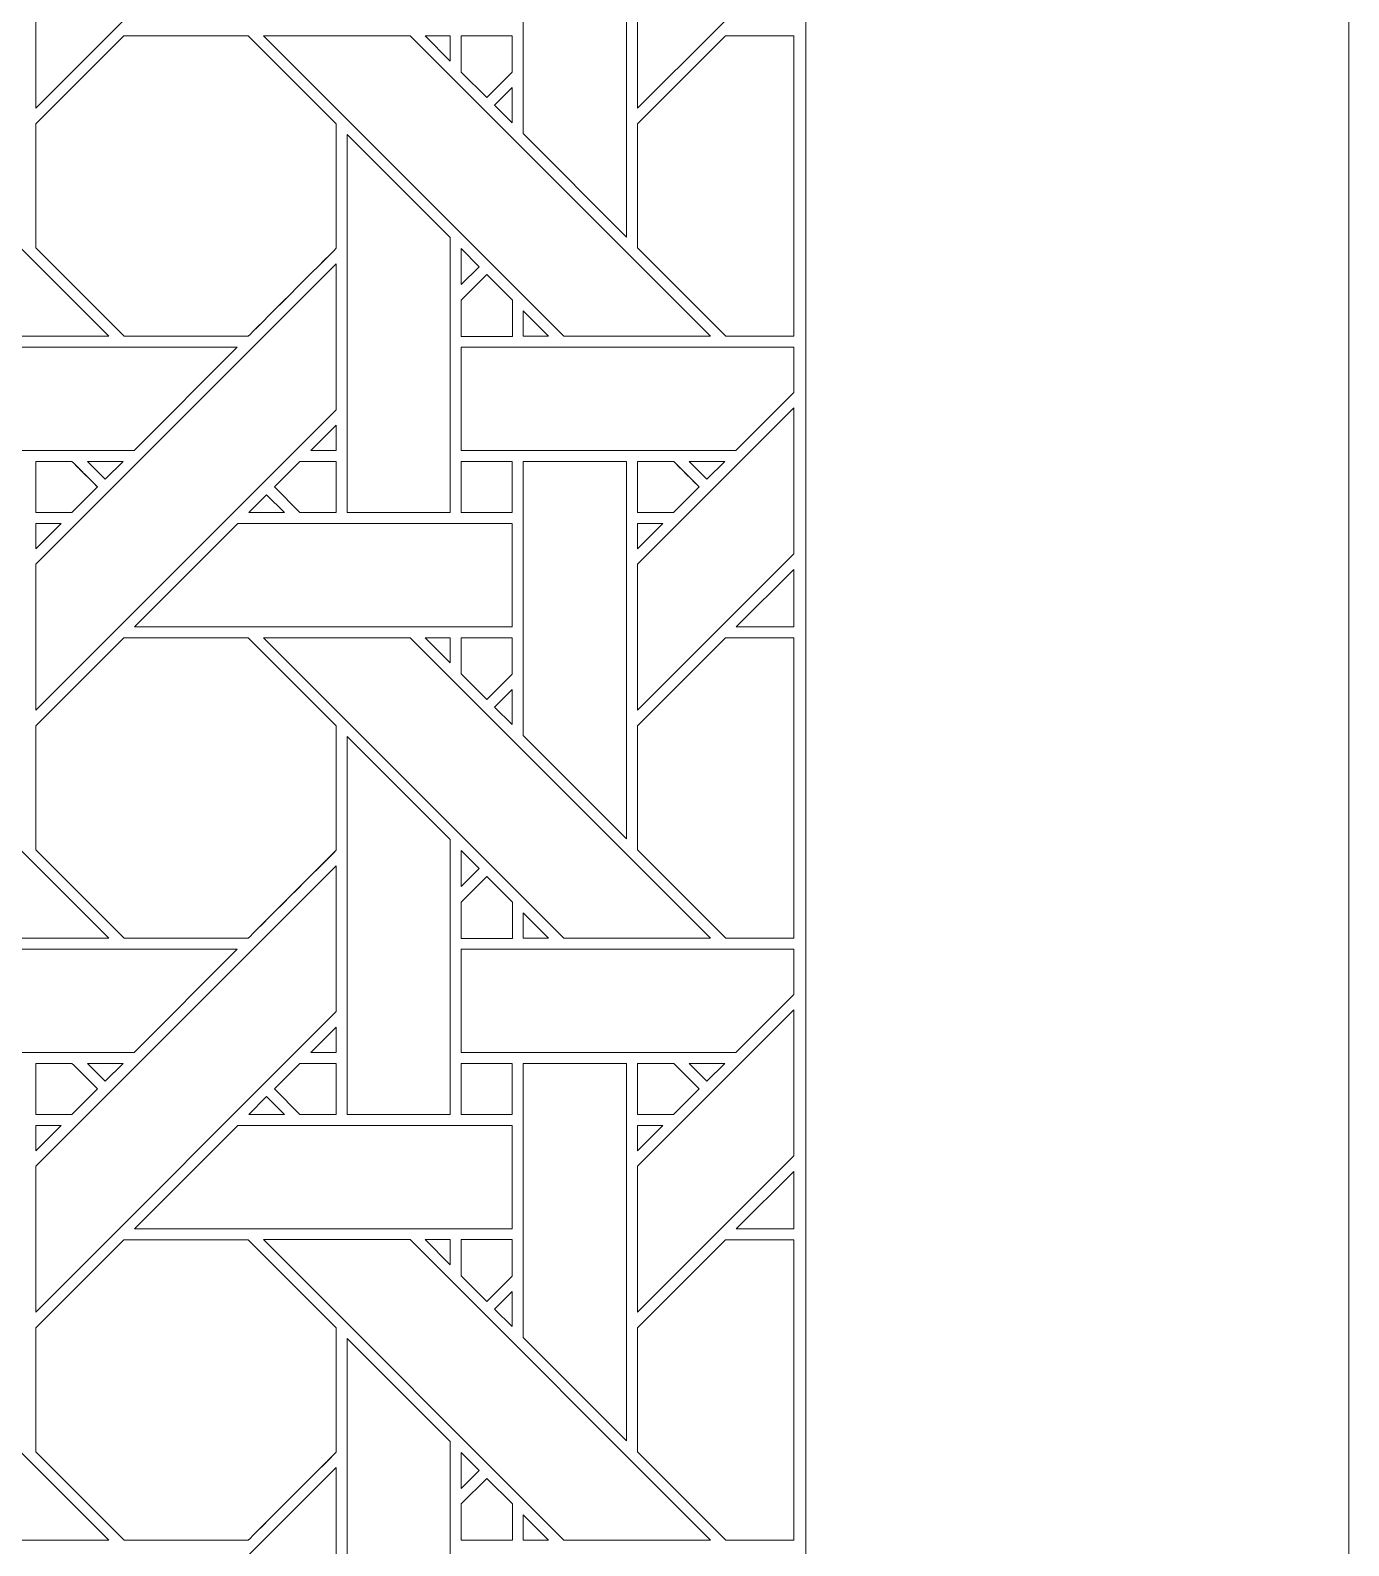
# Model space of a CAD drawing. Header units: inches. Extents: x 4.4 to 20.4, y 1.1 to 17.1.
# Drawn here: x 18.304 to 20.383, y 6.477 to 8.866 of the extents above; entities that cross this region are included whole.
import ezdxf

# ---------------------------------------------------------------- set-up
doc = ezdxf.new("R2010")
doc.units = ezdxf.units.IN
doc.header["$MEASUREMENT"] = 0
doc.layers.add('Design', color=7, linetype='Continuous', lineweight=0)

msp = doc.modelspace()

# ---------------------------------------------------------------- linework, layer by layer
at = {"layer": 'Design'}
for points, knots in [([(4.3829, 17.0948), (4.3829, 17.0948), (4.3829, 1.0948), (4.3829, 1.0948), (4.3829, 1.0948), (20.3829, 1.0948), (20.3829, 1.0948), (20.3829, 1.0948), (20.3829, 17.0948), (20.3829, 17.0948), (20.3829, 17.0948), (4.3829, 17.0948), (4.3829, 17.0948)], [0, 0, 0, 0, 1, 1, 1, 2, 2, 2, 3, 3, 3, 4, 4, 4, 4]), ([(19.3728, 16.2388), (19.3728, 16.2388), (5.2388, 16.2388), (5.2388, 16.2388), (5.2388, 16.2388), (5.2388, 1.9507), (5.2388, 1.9507), (5.2388, 1.9507), (19.5269, 1.9507), (19.5269, 1.9507), (19.5269, 1.9507), (19.5269, 16.2388), (19.5269, 16.2388), (19.5269, 16.2388), (19.3728, 16.2388), (19.3728, 16.2388)], [0, 0, 0, 0, 1, 1, 1, 2, 2, 2, 3, 3, 3, 4, 4, 4, 5, 5, 5, 5]), ([(18.7864, 9.2166), (18.7864, 9.2166), (18.3128, 8.743), (18.3128, 8.743), (18.3128, 8.743), (18.3128, 8.9731), (18.3128, 8.9731), (18.3128, 8.9731), (18.7864, 9.4467), (18.7864, 9.4467), (18.7864, 9.4467), (18.7864, 9.2166), (18.7864, 9.2166)], [0, 0, 0, 0, 1, 1, 1, 2, 2, 2, 3, 3, 3, 4, 4, 4, 4]), ([(19.2615, 8.743), (19.2615, 8.743), (19.2615, 8.9731), (19.2615, 8.9731), (19.2615, 8.9731), (19.5079, 9.2194), (19.5079, 9.2194), (19.5079, 9.2194), (19.5079, 8.9893), (19.5079, 8.9893), (19.5079, 8.9893), (19.2615, 8.743), (19.2615, 8.743)], [0, 0, 0, 0, 1, 1, 1, 2, 2, 2, 3, 3, 3, 4, 4, 4, 4]), ([(19.2443, 8.5401), (19.2443, 8.5401), (19.0814, 8.703), (19.0814, 8.703), (19.0814, 8.703), (19.0814, 9.1352), (19.0814, 9.1352), (19.0814, 9.1352), (19.2443, 9.1352), (19.2443, 9.1352), (19.2443, 9.1352), (19.2443, 8.5401), (19.2443, 8.5401)], [0, 0, 0, 0, 1, 1, 1, 2, 2, 2, 3, 3, 3, 4, 4, 4, 4]), ([(18.1967, 8.3837), (18.1967, 8.3837), (17.7232, 8.8573), (17.7232, 8.8573), (17.7232, 8.8573), (17.9541, 8.8573), (17.9541, 8.8573), (17.9541, 8.8573), (18.4278, 8.3837), (18.4278, 8.3837), (18.4278, 8.3837), (18.1967, 8.3837), (18.1967, 8.3837)], [0, 0, 0, 0, 1, 1, 1, 2, 2, 2, 3, 3, 3, 4, 4, 4, 4]), ([(18.4515, 8.8573), (18.4515, 8.8573), (18.6477, 8.8573), (18.6477, 8.8573), (18.6477, 8.8573), (18.7865, 8.7186), (18.7865, 8.7186), (18.7865, 8.7186), (18.7865, 8.5224), (18.7865, 8.5224), (18.7687, 8.5044), (18.6567, 8.3927), (18.6478, 8.3837), (18.6478, 8.3837), (18.452, 8.3837), (18.452, 8.3837), (18.452, 8.3837), (18.3128, 8.5229), (18.3128, 8.5229), (18.3128, 8.5229), (18.3128, 8.7186), (18.3128, 8.7186), (18.3128, 8.7186), (18.4515, 8.8573), (18.4515, 8.8573)], [0, 0, 0, 0, 1, 1, 1, 2, 2, 2, 3, 3, 3, 4, 4, 4, 5, 5, 5, 6, 6, 6, 7, 7, 7, 8, 8, 8, 8]), ([(18.7865, 8.5224), (18.7685, 8.5043), (18.6566, 8.3926), (18.6478, 8.3837), (18.6478, 8.3837), (18.452, 8.3837), (18.452, 8.3837), (18.452, 8.3837), (18.3128, 8.5229), (18.3128, 8.5229), (18.3128, 8.5229), (18.3128, 8.7186), (18.3128, 8.7186), (18.3128, 8.7186), (18.4515, 8.8573), (18.4515, 8.8573), (18.4515, 8.8573), (18.6477, 8.8573), (18.6477, 8.8573), (18.6477, 8.8573), (18.7865, 8.7186), (18.7865, 8.7186), (18.7865, 8.7186), (18.7865, 8.5224), (18.7865, 8.5224)], [0, 0, 0, 0, 1, 1, 1, 2, 2, 2, 3, 3, 3, 4, 4, 4, 5, 5, 5, 6, 6, 6, 7, 7, 7, 8, 8, 8, 8]), ([(19.1455, 8.3837), (19.1455, 8.3837), (18.6719, 8.8573), (18.6719, 8.8573), (18.6719, 8.8573), (18.9029, 8.8573), (18.9029, 8.8573), (18.9029, 8.8573), (19.3765, 8.3837), (19.3765, 8.3837), (19.3765, 8.3837), (19.1455, 8.3837), (19.1455, 8.3837)], [0, 0, 0, 0, 1, 1, 1, 2, 2, 2, 3, 3, 3, 4, 4, 4, 4]), ([(18.9664, 8.8573), (18.9664, 8.8573), (18.9664, 8.8175), (18.9664, 8.8175), (18.9664, 8.8175), (18.927, 8.8573), (18.927, 8.8573), (18.927, 8.8573), (18.9664, 8.8573), (18.9664, 8.8573)], [0, 0, 0, 0, 1, 1, 1, 2, 2, 2, 3, 3, 3, 3]), ([(19.0639, 8.8573), (19.0639, 8.8573), (19.0639, 8.7997), (19.0639, 8.7997), (19.0639, 8.7997), (19.024, 8.7598), (19.024, 8.7598), (19.024, 8.7598), (18.9837, 8.8001), (18.9837, 8.8001), (18.9837, 8.8001), (18.9837, 8.8573), (18.9837, 8.8573), (18.9837, 8.8573), (19.0639, 8.8573), (19.0639, 8.8573)], [0, 0, 0, 0, 1, 1, 1, 2, 2, 2, 3, 3, 3, 4, 4, 4, 5, 5, 5, 5]), ([(19.024, 8.7598), (19.024, 8.7598), (18.9837, 8.8001), (18.9837, 8.8001), (18.9837, 8.8001), (18.9837, 8.8573), (18.9837, 8.8573), (18.9837, 8.8573), (19.0639, 8.8573), (19.0639, 8.8573), (19.0639, 8.8573), (19.0639, 8.7997), (19.0639, 8.7997), (19.0639, 8.7997), (19.024, 8.7598), (19.024, 8.7598)], [0, 0, 0, 0, 1, 1, 1, 2, 2, 2, 3, 3, 3, 4, 4, 4, 5, 5, 5, 5]), ([(19.4002, 8.8573), (19.4002, 8.8573), (19.5079, 8.8573), (19.5079, 8.8573), (19.5079, 8.8573), (19.5079, 8.3837), (19.5079, 8.3837), (19.5079, 8.3837), (19.4008, 8.3837), (19.4008, 8.3837), (19.4008, 8.3837), (19.2615, 8.5229), (19.2615, 8.5229), (19.2615, 8.5229), (19.2615, 8.7186), (19.2615, 8.7186), (19.2615, 8.7186), (19.4002, 8.8573), (19.4002, 8.8573)], [0, 0, 0, 0, 1, 1, 1, 2, 2, 2, 3, 3, 3, 4, 4, 4, 5, 5, 5, 6, 6, 6, 6]), ([(19.4008, 8.3837), (19.4008, 8.3837), (19.2615, 8.5229), (19.2615, 8.5229), (19.2615, 8.5229), (19.2615, 8.7186), (19.2615, 8.7186), (19.2615, 8.7186), (19.4002, 8.8573), (19.4002, 8.8573), (19.4002, 8.8573), (19.5079, 8.8573), (19.5079, 8.8573), (19.5079, 8.8573), (19.5079, 8.3837), (19.5079, 8.3837), (19.5079, 8.3837), (19.4008, 8.3837), (19.4008, 8.3837)], [0, 0, 0, 0, 1, 1, 1, 2, 2, 2, 3, 3, 3, 4, 4, 4, 5, 5, 5, 6, 6, 6, 6]), ([(19.0639, 8.7755), (19.0639, 8.7755), (19.0639, 8.7203), (19.0639, 8.7203), (19.0639, 8.7203), (19.0361, 8.7477), (19.0361, 8.7477), (19.0361, 8.7477), (19.0639, 8.7755), (19.0639, 8.7755)], [0, 0, 0, 0, 1, 1, 1, 2, 2, 2, 3, 3, 3, 3]), ([(18.8036, 8.1057), (18.8036, 8.1057), (18.8036, 8.7015), (18.8036, 8.7015), (18.8036, 8.7015), (18.9663, 8.5394), (18.9663, 8.5394), (18.9663, 8.5394), (18.9663, 8.1057), (18.9663, 8.1057), (18.9663, 8.1057), (18.8036, 8.1057), (18.8036, 8.1057)], [0, 0, 0, 0, 1, 1, 1, 2, 2, 2, 3, 3, 3, 4, 4, 4, 4]), ([(18.9836, 8.4651), (18.9836, 8.4651), (18.9836, 8.5219), (18.9836, 8.5219), (18.9836, 8.5219), (19.0118, 8.4933), (19.0118, 8.4933), (19.0118, 8.4933), (18.9836, 8.4651), (18.9836, 8.4651)], [0, 0, 0, 0, 1, 1, 1, 2, 2, 2, 3, 3, 3, 3]), ([(18.7864, 8.2679), (18.7864, 8.2679), (18.3128, 7.7943), (18.3128, 7.7943), (18.3128, 7.7943), (18.3128, 8.0244), (18.3128, 8.0244), (18.3128, 8.0244), (18.7864, 8.498), (18.7864, 8.498), (18.7864, 8.498), (18.7864, 8.2679), (18.7864, 8.2679)], [0, 0, 0, 0, 1, 1, 1, 2, 2, 2, 3, 3, 3, 4, 4, 4, 4]), ([(18.9837, 8.3834), (18.9837, 8.3834), (18.9837, 8.4407), (18.9837, 8.4407), (18.9837, 8.4407), (19.024, 8.4811), (19.024, 8.4811), (19.024, 8.4811), (19.0643, 8.4407), (19.0643, 8.4407), (19.0643, 8.4407), (19.0643, 8.3834), (19.0643, 8.3834), (19.0643, 8.3834), (18.9837, 8.3834), (18.9837, 8.3834)], [0, 0, 0, 0, 1, 1, 1, 2, 2, 2, 3, 3, 3, 4, 4, 4, 5, 5, 5, 5]), ([(19.024, 8.4811), (19.024, 8.4811), (19.0643, 8.4407), (19.0643, 8.4407), (19.0643, 8.4407), (19.0643, 8.3834), (19.0643, 8.3834), (19.0643, 8.3834), (18.9837, 8.3834), (18.9837, 8.3834), (18.9837, 8.3834), (18.9837, 8.4407), (18.9837, 8.4407), (18.9837, 8.4407), (19.024, 8.4811), (19.024, 8.4811)], [0, 0, 0, 0, 1, 1, 1, 2, 2, 2, 3, 3, 3, 4, 4, 4, 5, 5, 5, 5]), ([(19.0815, 8.3837), (19.0815, 8.3837), (19.0815, 8.4235), (19.0815, 8.4235), (19.0815, 8.4235), (19.1213, 8.3837), (19.1213, 8.3837), (19.1213, 8.3837), (19.0815, 8.3837), (19.0815, 8.3837)], [0, 0, 0, 0, 1, 1, 1, 2, 2, 2, 3, 3, 3, 3]), ([(18.4679, 8.2037), (18.4679, 8.2037), (18.0349, 8.2037), (18.0349, 8.2037), (18.0349, 8.2037), (18.0349, 8.3664), (18.0349, 8.3664), (18.0349, 8.3664), (18.6306, 8.3664), (18.6306, 8.3664), (18.6306, 8.3664), (18.4679, 8.2037), (18.4679, 8.2037)], [0, 0, 0, 0, 1, 1, 1, 2, 2, 2, 3, 3, 3, 4, 4, 4, 4]), ([(19.5079, 8.295), (19.5079, 8.295), (19.4166, 8.2037), (19.4166, 8.2037), (19.4166, 8.2037), (18.9836, 8.2037), (18.9836, 8.2037), (18.9836, 8.2037), (18.9836, 8.3664), (18.9836, 8.3664), (18.9836, 8.3664), (19.5079, 8.3664), (19.5079, 8.3664), (19.5079, 8.3664), (19.5079, 8.295), (19.5079, 8.295)], [0, 0, 0, 0, 1, 1, 1, 2, 2, 2, 3, 3, 3, 4, 4, 4, 5, 5, 5, 5]), ([(19.2615, 7.7943), (19.2615, 7.7943), (19.2615, 8.0244), (19.2615, 8.0244), (19.2615, 8.0244), (19.5079, 8.2707), (19.5079, 8.2707), (19.5079, 8.2707), (19.5079, 8.0406), (19.5079, 8.0406), (19.5079, 8.0406), (19.2615, 7.7943), (19.2615, 7.7943)], [0, 0, 0, 0, 1, 1, 1, 2, 2, 2, 3, 3, 3, 4, 4, 4, 4]), ([(18.7864, 8.2435), (18.7864, 8.2435), (18.7864, 8.2038), (18.7864, 8.2038), (18.7864, 8.2038), (18.7467, 8.2038), (18.7467, 8.2038), (18.7467, 8.2038), (18.7864, 8.2435), (18.7864, 8.2435)], [0, 0, 0, 0, 1, 1, 1, 2, 2, 2, 3, 3, 3, 3]), ([(18.3699, 8.1865), (18.375, 8.1813), (18.4058, 8.1505), (18.4102, 8.1461), (18.4102, 8.1461), (18.3698, 8.1057), (18.3698, 8.1057), (18.3698, 8.1057), (18.3128, 8.1057), (18.3128, 8.1057), (18.3128, 8.1057), (18.3128, 8.1865), (18.3128, 8.1865), (18.3128, 8.1865), (18.3699, 8.1865), (18.3699, 8.1865)], [0, 0, 0, 0, 1, 1, 1, 2, 2, 2, 3, 3, 3, 4, 4, 4, 5, 5, 5, 5]), ([(18.4102, 8.1461), (18.4102, 8.1461), (18.3698, 8.1057), (18.3698, 8.1057), (18.3698, 8.1057), (18.3128, 8.1057), (18.3128, 8.1057), (18.3128, 8.1057), (18.3128, 8.1865), (18.3128, 8.1865), (18.3128, 8.1865), (18.3699, 8.1865), (18.3699, 8.1865), (18.3754, 8.1809), (18.4102, 8.1461), (18.4102, 8.1461)], [0, 0, 0, 0, 1, 1, 1, 2, 2, 2, 3, 3, 3, 4, 4, 4, 5, 5, 5, 5]), ([(18.3942, 8.1865), (18.3942, 8.1865), (18.4507, 8.1865), (18.4507, 8.1865), (18.4507, 8.1865), (18.4224, 8.1583), (18.4224, 8.1583), (18.4224, 8.1583), (18.3942, 8.1865), (18.3942, 8.1865)], [0, 0, 0, 0, 1, 1, 1, 2, 2, 2, 3, 3, 3, 3]), ([(18.7294, 8.1057), (18.7294, 8.1057), (18.689, 8.1461), (18.689, 8.1461), (18.689, 8.1461), (18.7294, 8.1865), (18.7294, 8.1865), (18.7294, 8.1865), (18.7865, 8.1865), (18.7865, 8.1865), (18.7865, 8.1865), (18.7865, 8.1057), (18.7865, 8.1057), (18.7865, 8.1057), (18.7294, 8.1057), (18.7294, 8.1057)], [0, 0, 0, 0, 1, 1, 1, 2, 2, 2, 3, 3, 3, 4, 4, 4, 5, 5, 5, 5]), ([(18.7865, 8.1057), (18.7865, 8.1057), (18.7294, 8.1057), (18.7294, 8.1057), (18.7294, 8.1057), (18.689, 8.1461), (18.689, 8.1461), (18.689, 8.1461), (18.7294, 8.1865), (18.7294, 8.1865), (18.7294, 8.1865), (18.7865, 8.1865), (18.7865, 8.1865), (18.7865, 8.1865), (18.7865, 8.1057), (18.7865, 8.1057)], [0, 0, 0, 0, 1, 1, 1, 2, 2, 2, 3, 3, 3, 4, 4, 4, 5, 5, 5, 5]), ([(18.9837, 8.1865), (18.9837, 8.1865), (19.0639, 8.1865), (19.0639, 8.1865), (19.0639, 8.1865), (19.0639, 8.1057), (19.0639, 8.1057), (19.0639, 8.1057), (18.9837, 8.1057), (18.9837, 8.1057), (18.9837, 8.1057), (18.9837, 8.1865), (18.9837, 8.1865)], [0, 0, 0, 0, 1, 1, 1, 2, 2, 2, 3, 3, 3, 4, 4, 4, 4]), ([(18.9837, 8.1057), (18.9837, 8.1057), (18.9837, 8.1865), (18.9837, 8.1865), (18.9837, 8.1865), (19.0639, 8.1865), (19.0639, 8.1865), (19.0639, 8.1865), (19.0639, 8.1057), (19.0639, 8.1057), (19.0639, 8.1057), (18.9837, 8.1057), (18.9837, 8.1057)], [0, 0, 0, 0, 1, 1, 1, 2, 2, 2, 3, 3, 3, 4, 4, 4, 4]), ([(19.2443, 7.5914), (19.2443, 7.5914), (19.0814, 7.7543), (19.0814, 7.7543), (19.0814, 7.7543), (19.0814, 8.1865), (19.0814, 8.1865), (19.0814, 8.1865), (19.2443, 8.1865), (19.2443, 8.1865), (19.2443, 8.1865), (19.2443, 7.5914), (19.2443, 7.5914)], [0, 0, 0, 0, 1, 1, 1, 2, 2, 2, 3, 3, 3, 4, 4, 4, 4]), ([(19.3186, 8.1865), (19.3237, 8.1813), (19.3545, 8.1505), (19.3589, 8.1461), (19.3589, 8.1461), (19.3185, 8.1057), (19.3185, 8.1057), (19.3185, 8.1057), (19.2615, 8.1057), (19.2615, 8.1057), (19.2615, 8.1057), (19.2615, 8.1865), (19.2615, 8.1865), (19.2615, 8.1865), (19.3186, 8.1865), (19.3186, 8.1865)], [0, 0, 0, 0, 1, 1, 1, 2, 2, 2, 3, 3, 3, 4, 4, 4, 5, 5, 5, 5]), ([(19.2615, 8.1057), (19.2615, 8.1057), (19.2615, 8.1865), (19.2615, 8.1865), (19.2615, 8.1865), (19.3186, 8.1865), (19.3186, 8.1865), (19.3239, 8.1812), (19.3547, 8.1503), (19.3589, 8.1461), (19.3589, 8.1461), (19.3185, 8.1057), (19.3185, 8.1057), (19.3185, 8.1057), (19.2615, 8.1057), (19.2615, 8.1057)], [0, 0, 0, 0, 1, 1, 1, 2, 2, 2, 3, 3, 3, 4, 4, 4, 5, 5, 5, 5]), ([(19.3429, 8.1865), (19.3429, 8.1865), (19.3994, 8.1865), (19.3994, 8.1865), (19.3994, 8.1865), (19.3711, 8.1583), (19.3711, 8.1583), (19.3711, 8.1583), (19.3429, 8.1865), (19.3429, 8.1865)], [0, 0, 0, 0, 1, 1, 1, 2, 2, 2, 3, 3, 3, 3]), ([(18.6768, 8.1339), (18.6768, 8.1339), (18.7051, 8.1057), (18.7051, 8.1057), (18.7051, 8.1057), (18.6486, 8.1057), (18.6486, 8.1057), (18.6486, 8.1057), (18.6768, 8.1339), (18.6768, 8.1339)], [0, 0, 0, 0, 1, 1, 1, 2, 2, 2, 3, 3, 3, 3]), ([(18.3526, 8.0885), (18.3526, 8.0885), (18.3128, 8.0487), (18.3128, 8.0487), (18.3128, 8.0487), (18.3128, 8.0885), (18.3128, 8.0885), (18.3128, 8.0885), (18.3526, 8.0885), (18.3526, 8.0885)], [0, 0, 0, 0, 1, 1, 1, 2, 2, 2, 3, 3, 3, 3]), ([(19.0639, 8.0885), (19.0639, 8.0885), (19.0639, 7.9257), (19.0639, 7.9257), (19.0639, 7.9257), (18.4686, 7.9257), (18.4686, 7.9257), (18.4686, 7.9257), (18.6314, 8.0885), (18.6314, 8.0885), (18.6314, 8.0885), (19.0639, 8.0885), (19.0639, 8.0885)], [0, 0, 0, 0, 1, 1, 1, 2, 2, 2, 3, 3, 3, 4, 4, 4, 4]), ([(19.3013, 8.0885), (19.3013, 8.0885), (19.2615, 8.0487), (19.2615, 8.0487), (19.2615, 8.0487), (19.2615, 8.0885), (19.2615, 8.0885), (19.2615, 8.0885), (19.3013, 8.0885), (19.3013, 8.0885)], [0, 0, 0, 0, 1, 1, 1, 2, 2, 2, 3, 3, 3, 3]), ([(19.4173, 7.9257), (19.4173, 7.9257), (19.5079, 8.0162), (19.5079, 8.0162), (19.5079, 8.0162), (19.5079, 7.9257), (19.5079, 7.9257), (19.5079, 7.9257), (19.4173, 7.9257), (19.4173, 7.9257)], [0, 0, 0, 0, 1, 1, 1, 2, 2, 2, 3, 3, 3, 3]), ([(18.1967, 7.435), (18.1967, 7.435), (17.7232, 7.9086), (17.7232, 7.9086), (17.7232, 7.9086), (17.9541, 7.9086), (17.9541, 7.9086), (17.9541, 7.9086), (18.4278, 7.435), (18.4278, 7.435), (18.4278, 7.435), (18.1967, 7.435), (18.1967, 7.435)], [0, 0, 0, 0, 1, 1, 1, 2, 2, 2, 3, 3, 3, 4, 4, 4, 4]), ([(18.4515, 7.9086), (18.4515, 7.9086), (18.6477, 7.9086), (18.6477, 7.9086), (18.6477, 7.9086), (18.7865, 7.7699), (18.7865, 7.7699), (18.7865, 7.7699), (18.7865, 7.5737), (18.7865, 7.5737), (18.7687, 7.5557), (18.6567, 7.444), (18.6478, 7.435), (18.6478, 7.435), (18.4521, 7.435), (18.4521, 7.435), (18.4521, 7.435), (18.3128, 7.5742), (18.3128, 7.5742), (18.3128, 7.5742), (18.3128, 7.7699), (18.3128, 7.7699), (18.3128, 7.7699), (18.4515, 7.9086), (18.4515, 7.9086)], [0, 0, 0, 0, 1, 1, 1, 2, 2, 2, 3, 3, 3, 4, 4, 4, 5, 5, 5, 6, 6, 6, 7, 7, 7, 8, 8, 8, 8]), ([(18.7865, 7.5737), (18.7683, 7.5554), (18.6565, 7.4437), (18.6478, 7.435), (18.6478, 7.435), (18.4521, 7.435), (18.4521, 7.435), (18.4521, 7.435), (18.3128, 7.5742), (18.3128, 7.5742), (18.3128, 7.5742), (18.3128, 7.7699), (18.3128, 7.7699), (18.3128, 7.7699), (18.4515, 7.9086), (18.4515, 7.9086), (18.4515, 7.9086), (18.6477, 7.9086), (18.6477, 7.9086), (18.6477, 7.9086), (18.7865, 7.7699), (18.7865, 7.7699), (18.7865, 7.7699), (18.7865, 7.5737), (18.7865, 7.5737)], [0, 0, 0, 0, 1, 1, 1, 2, 2, 2, 3, 3, 3, 4, 4, 4, 5, 5, 5, 6, 6, 6, 7, 7, 7, 8, 8, 8, 8]), ([(19.1455, 7.435), (19.1455, 7.435), (18.6719, 7.9086), (18.6719, 7.9086), (18.6719, 7.9086), (18.9029, 7.9086), (18.9029, 7.9086), (18.9029, 7.9086), (19.3765, 7.435), (19.3765, 7.435), (19.3765, 7.435), (19.1455, 7.435), (19.1455, 7.435)], [0, 0, 0, 0, 1, 1, 1, 2, 2, 2, 3, 3, 3, 4, 4, 4, 4]), ([(18.9664, 7.9086), (18.9664, 7.9086), (18.9664, 7.8688), (18.9664, 7.8688), (18.9664, 7.8688), (18.927, 7.9086), (18.927, 7.9086), (18.927, 7.9086), (18.9664, 7.9086), (18.9664, 7.9086)], [0, 0, 0, 0, 1, 1, 1, 2, 2, 2, 3, 3, 3, 3]), ([(19.0639, 7.9086), (19.0639, 7.9086), (19.0639, 7.851), (19.0639, 7.851), (19.0639, 7.851), (19.024, 7.8111), (19.024, 7.8111), (19.024, 7.8111), (18.9837, 7.8514), (18.9837, 7.8514), (18.9837, 7.8514), (18.9837, 7.9086), (18.9837, 7.9086), (18.9837, 7.9086), (19.0639, 7.9086), (19.0639, 7.9086)], [0, 0, 0, 0, 1, 1, 1, 2, 2, 2, 3, 3, 3, 4, 4, 4, 5, 5, 5, 5]), ([(19.024, 7.8111), (19.024, 7.8111), (18.9837, 7.8514), (18.9837, 7.8514), (18.9837, 7.8514), (18.9837, 7.9086), (18.9837, 7.9086), (18.9837, 7.9086), (19.0639, 7.9086), (19.0639, 7.9086), (19.0639, 7.9086), (19.0639, 7.851), (19.0639, 7.851), (19.0639, 7.851), (19.024, 7.8111), (19.024, 7.8111)], [0, 0, 0, 0, 1, 1, 1, 2, 2, 2, 3, 3, 3, 4, 4, 4, 5, 5, 5, 5]), ([(19.4002, 7.9086), (19.4002, 7.9086), (19.5079, 7.9086), (19.5079, 7.9086), (19.5079, 7.9086), (19.5079, 7.435), (19.5079, 7.435), (19.5079, 7.435), (19.4008, 7.435), (19.4008, 7.435), (19.4008, 7.435), (19.2615, 7.5742), (19.2615, 7.5742), (19.2615, 7.5742), (19.2615, 7.7699), (19.2615, 7.7699), (19.2615, 7.7699), (19.4002, 7.9086), (19.4002, 7.9086)], [0, 0, 0, 0, 1, 1, 1, 2, 2, 2, 3, 3, 3, 4, 4, 4, 5, 5, 5, 6, 6, 6, 6]), ([(19.4008, 7.435), (19.4008, 7.435), (19.2615, 7.5742), (19.2615, 7.5742), (19.2615, 7.5742), (19.2615, 7.7699), (19.2615, 7.7699), (19.2615, 7.7699), (19.4002, 7.9086), (19.4002, 7.9086), (19.4002, 7.9086), (19.5079, 7.9086), (19.5079, 7.9086), (19.5079, 7.9086), (19.5079, 7.435), (19.5079, 7.435), (19.5079, 7.435), (19.4008, 7.435), (19.4008, 7.435)], [0, 0, 0, 0, 1, 1, 1, 2, 2, 2, 3, 3, 3, 4, 4, 4, 5, 5, 5, 6, 6, 6, 6]), ([(19.0639, 7.8268), (19.0639, 7.8268), (19.0639, 7.7716), (19.0639, 7.7716), (19.0639, 7.7716), (19.0361, 7.799), (19.0361, 7.799), (19.0361, 7.799), (19.0639, 7.8268), (19.0639, 7.8268)], [0, 0, 0, 0, 1, 1, 1, 2, 2, 2, 3, 3, 3, 3]), ([(18.8036, 7.157), (18.8036, 7.157), (18.8036, 7.7528), (18.8036, 7.7528), (18.8036, 7.7528), (18.9663, 7.5906), (18.9663, 7.5906), (18.9663, 7.5906), (18.9663, 7.157), (18.9663, 7.157), (18.9663, 7.157), (18.8036, 7.157), (18.8036, 7.157)], [0, 0, 0, 0, 1, 1, 1, 2, 2, 2, 3, 3, 3, 4, 4, 4, 4]), ([(18.9836, 7.5164), (18.9836, 7.5164), (18.9836, 7.5732), (18.9836, 7.5732), (18.9836, 7.5732), (19.0118, 7.5446), (19.0118, 7.5446), (19.0118, 7.5446), (18.9836, 7.5164), (18.9836, 7.5164)], [0, 0, 0, 0, 1, 1, 1, 2, 2, 2, 3, 3, 3, 3]), ([(18.7864, 7.3192), (18.7864, 7.3192), (18.3128, 6.8455), (18.3128, 6.8455), (18.3128, 6.8455), (18.3128, 7.0756), (18.3128, 7.0756), (18.3128, 7.0756), (18.7864, 7.5492), (18.7864, 7.5492), (18.7864, 7.5492), (18.7864, 7.3192), (18.7864, 7.3192)], [0, 0, 0, 0, 1, 1, 1, 2, 2, 2, 3, 3, 3, 4, 4, 4, 4]), ([(18.9837, 7.4347), (18.9837, 7.4347), (18.9837, 7.492), (18.9837, 7.492), (18.9837, 7.492), (19.024, 7.5323), (19.024, 7.5323), (19.024, 7.5323), (19.0643, 7.492), (19.0643, 7.492), (19.0643, 7.492), (19.0643, 7.4347), (19.0643, 7.4347), (19.0643, 7.4347), (18.9837, 7.4347), (18.9837, 7.4347)], [0, 0, 0, 0, 1, 1, 1, 2, 2, 2, 3, 3, 3, 4, 4, 4, 5, 5, 5, 5]), ([(19.024, 7.5323), (19.024, 7.5323), (19.0643, 7.492), (19.0643, 7.492), (19.0643, 7.492), (19.0643, 7.4347), (19.0643, 7.4347), (19.0643, 7.4347), (18.9837, 7.4347), (18.9837, 7.4347), (18.9837, 7.4347), (18.9837, 7.492), (18.9837, 7.492), (18.9837, 7.492), (19.024, 7.5323), (19.024, 7.5323)], [0, 0, 0, 0, 1, 1, 1, 2, 2, 2, 3, 3, 3, 4, 4, 4, 5, 5, 5, 5]), ([(19.0815, 7.4349), (19.0815, 7.4349), (19.0815, 7.4747), (19.0815, 7.4747), (19.0815, 7.4747), (19.1213, 7.4349), (19.1213, 7.4349), (19.1213, 7.4349), (19.0815, 7.4349), (19.0815, 7.4349)], [0, 0, 0, 0, 1, 1, 1, 2, 2, 2, 3, 3, 3, 3]), ([(18.4679, 7.255), (18.4679, 7.255), (18.0349, 7.255), (18.0349, 7.255), (18.0349, 7.255), (18.0349, 7.4177), (18.0349, 7.4177), (18.0349, 7.4177), (18.6306, 7.4177), (18.6306, 7.4177), (18.6306, 7.4177), (18.4679, 7.255), (18.4679, 7.255)], [0, 0, 0, 0, 1, 1, 1, 2, 2, 2, 3, 3, 3, 4, 4, 4, 4]), ([(19.5079, 7.3462), (19.5079, 7.3462), (19.4166, 7.255), (19.4166, 7.255), (19.4166, 7.255), (18.9836, 7.255), (18.9836, 7.255), (18.9836, 7.255), (18.9836, 7.4177), (18.9836, 7.4177), (18.9836, 7.4177), (19.5079, 7.4177), (19.5079, 7.4177), (19.5079, 7.4177), (19.5079, 7.3462), (19.5079, 7.3462)], [0, 0, 0, 0, 1, 1, 1, 2, 2, 2, 3, 3, 3, 4, 4, 4, 5, 5, 5, 5]), ([(19.2615, 6.8455), (19.2615, 6.8455), (19.2615, 7.0756), (19.2615, 7.0756), (19.2615, 7.0756), (19.5079, 7.322), (19.5079, 7.322), (19.5079, 7.322), (19.5079, 7.0919), (19.5079, 7.0919), (19.5079, 7.0919), (19.2615, 6.8455), (19.2615, 6.8455)], [0, 0, 0, 0, 1, 1, 1, 2, 2, 2, 3, 3, 3, 4, 4, 4, 4]), ([(18.7864, 7.2948), (18.7864, 7.2948), (18.7864, 7.255), (18.7864, 7.255), (18.7864, 7.255), (18.7467, 7.255), (18.7467, 7.255), (18.7467, 7.255), (18.7864, 7.2948), (18.7864, 7.2948)], [0, 0, 0, 0, 1, 1, 1, 2, 2, 2, 3, 3, 3, 3]), ([(18.3699, 7.2377), (18.375, 7.2326), (18.4058, 7.2018), (18.4102, 7.1974), (18.4102, 7.1974), (18.3698, 7.1569), (18.3698, 7.1569), (18.3698, 7.1569), (18.3128, 7.1569), (18.3128, 7.1569), (18.3128, 7.1569), (18.3128, 7.2377), (18.3128, 7.2377), (18.3128, 7.2377), (18.3699, 7.2377), (18.3699, 7.2377)], [0, 0, 0, 0, 1, 1, 1, 2, 2, 2, 3, 3, 3, 4, 4, 4, 5, 5, 5, 5]), ([(18.4102, 7.1974), (18.4102, 7.1974), (18.3698, 7.1569), (18.3698, 7.1569), (18.3698, 7.1569), (18.3128, 7.1569), (18.3128, 7.1569), (18.3128, 7.1569), (18.3128, 7.2377), (18.3128, 7.2377), (18.3128, 7.2377), (18.3699, 7.2377), (18.3699, 7.2377), (18.3755, 7.2322), (18.4102, 7.1974), (18.4102, 7.1974)], [0, 0, 0, 0, 1, 1, 1, 2, 2, 2, 3, 3, 3, 4, 4, 4, 5, 5, 5, 5]), ([(18.3942, 7.2377), (18.3942, 7.2377), (18.4507, 7.2377), (18.4507, 7.2377), (18.4507, 7.2377), (18.4224, 7.2096), (18.4224, 7.2096), (18.4224, 7.2096), (18.3942, 7.2377), (18.3942, 7.2377)], [0, 0, 0, 0, 1, 1, 1, 2, 2, 2, 3, 3, 3, 3]), ([(18.7294, 7.1569), (18.7294, 7.1569), (18.689, 7.1973), (18.689, 7.1973), (18.689, 7.1973), (18.7294, 7.2377), (18.7294, 7.2377), (18.7294, 7.2377), (18.7865, 7.2377), (18.7865, 7.2377), (18.7865, 7.2377), (18.7865, 7.1569), (18.7865, 7.1569), (18.7865, 7.1569), (18.7294, 7.1569), (18.7294, 7.1569)], [0, 0, 0, 0, 1, 1, 1, 2, 2, 2, 3, 3, 3, 4, 4, 4, 5, 5, 5, 5]), ([(18.7865, 7.1569), (18.7865, 7.1569), (18.7294, 7.1569), (18.7294, 7.1569), (18.7294, 7.1569), (18.689, 7.1973), (18.689, 7.1973), (18.689, 7.1973), (18.7294, 7.2377), (18.7294, 7.2377), (18.7294, 7.2377), (18.7865, 7.2377), (18.7865, 7.2377), (18.7865, 7.2377), (18.7865, 7.1569), (18.7865, 7.1569)], [0, 0, 0, 0, 1, 1, 1, 2, 2, 2, 3, 3, 3, 4, 4, 4, 5, 5, 5, 5]), ([(18.9837, 7.2377), (18.9837, 7.2377), (19.0639, 7.2377), (19.0639, 7.2377), (19.0639, 7.2377), (19.0639, 7.1569), (19.0639, 7.1569), (19.0639, 7.1569), (18.9837, 7.1569), (18.9837, 7.1569), (18.9837, 7.1569), (18.9837, 7.2377), (18.9837, 7.2377)], [0, 0, 0, 0, 1, 1, 1, 2, 2, 2, 3, 3, 3, 4, 4, 4, 4]), ([(18.9837, 7.1569), (18.9837, 7.1569), (18.9837, 7.2377), (18.9837, 7.2377), (18.9837, 7.2377), (19.0639, 7.2377), (19.0639, 7.2377), (19.0639, 7.2377), (19.0639, 7.1569), (19.0639, 7.1569), (19.0639, 7.1569), (18.9837, 7.1569), (18.9837, 7.1569)], [0, 0, 0, 0, 1, 1, 1, 2, 2, 2, 3, 3, 3, 4, 4, 4, 4]), ([(19.2443, 6.6426), (19.2443, 6.6426), (19.0814, 6.8055), (19.0814, 6.8055), (19.0814, 6.8055), (19.0814, 7.2377), (19.0814, 7.2377), (19.0814, 7.2377), (19.2443, 7.2377), (19.2443, 7.2377), (19.2443, 7.2377), (19.2443, 6.6426), (19.2443, 6.6426)], [0, 0, 0, 0, 1, 1, 1, 2, 2, 2, 3, 3, 3, 4, 4, 4, 4]), ([(19.3186, 7.2377), (19.3237, 7.2326), (19.3545, 7.2018), (19.3589, 7.1974), (19.3589, 7.1974), (19.3185, 7.1569), (19.3185, 7.1569), (19.3185, 7.1569), (19.2615, 7.1569), (19.2615, 7.1569), (19.2615, 7.1569), (19.2615, 7.2377), (19.2615, 7.2377), (19.2615, 7.2377), (19.3186, 7.2377), (19.3186, 7.2377)], [0, 0, 0, 0, 1, 1, 1, 2, 2, 2, 3, 3, 3, 4, 4, 4, 5, 5, 5, 5]), ([(19.2615, 7.1569), (19.2615, 7.1569), (19.2615, 7.2377), (19.2615, 7.2377), (19.2615, 7.2377), (19.3186, 7.2377), (19.3186, 7.2377), (19.3239, 7.2324), (19.3547, 7.2016), (19.3589, 7.1974), (19.3589, 7.1974), (19.3185, 7.1569), (19.3185, 7.1569), (19.3185, 7.1569), (19.2615, 7.1569), (19.2615, 7.1569)], [0, 0, 0, 0, 1, 1, 1, 2, 2, 2, 3, 3, 3, 4, 4, 4, 5, 5, 5, 5]), ([(19.3429, 7.2377), (19.3429, 7.2377), (19.3994, 7.2377), (19.3994, 7.2377), (19.3994, 7.2377), (19.3711, 7.2096), (19.3711, 7.2096), (19.3711, 7.2096), (19.3429, 7.2377), (19.3429, 7.2377)], [0, 0, 0, 0, 1, 1, 1, 2, 2, 2, 3, 3, 3, 3]), ([(18.6768, 7.1852), (18.6768, 7.1852), (18.7051, 7.157), (18.7051, 7.157), (18.7051, 7.157), (18.6486, 7.157), (18.6486, 7.157), (18.6486, 7.157), (18.6768, 7.1852), (18.6768, 7.1852)], [0, 0, 0, 0, 1, 1, 1, 2, 2, 2, 3, 3, 3, 3]), ([(18.3526, 7.1398), (18.3526, 7.1398), (18.3128, 7.1), (18.3128, 7.1), (18.3128, 7.1), (18.3128, 7.1398), (18.3128, 7.1398), (18.3128, 7.1398), (18.3526, 7.1398), (18.3526, 7.1398)], [0, 0, 0, 0, 1, 1, 1, 2, 2, 2, 3, 3, 3, 3]), ([(19.0639, 7.1398), (19.0639, 7.1398), (19.0639, 6.977), (19.0639, 6.977), (19.0639, 6.977), (18.4686, 6.977), (18.4686, 6.977), (18.4686, 6.977), (18.6314, 7.1398), (18.6314, 7.1398), (18.6314, 7.1398), (19.0639, 7.1398), (19.0639, 7.1398)], [0, 0, 0, 0, 1, 1, 1, 2, 2, 2, 3, 3, 3, 4, 4, 4, 4]), ([(19.3013, 7.1398), (19.3013, 7.1398), (19.2615, 7.1), (19.2615, 7.1), (19.2615, 7.1), (19.2615, 7.1398), (19.2615, 7.1398), (19.2615, 7.1398), (19.3013, 7.1398), (19.3013, 7.1398)], [0, 0, 0, 0, 1, 1, 1, 2, 2, 2, 3, 3, 3, 3]), ([(19.4173, 6.977), (19.4173, 6.977), (19.5079, 7.0675), (19.5079, 7.0675), (19.5079, 7.0675), (19.5079, 6.977), (19.5079, 6.977), (19.5079, 6.977), (19.4173, 6.977), (19.4173, 6.977)], [0, 0, 0, 0, 1, 1, 1, 2, 2, 2, 3, 3, 3, 3]), ([(18.1968, 6.4862), (18.1968, 6.4862), (17.7232, 6.9599), (17.7232, 6.9599), (17.7232, 6.9599), (17.9541, 6.9599), (17.9541, 6.9599), (17.9541, 6.9599), (18.4278, 6.4862), (18.4278, 6.4862), (18.4278, 6.4862), (18.1968, 6.4862), (18.1968, 6.4862)], [0, 0, 0, 0, 1, 1, 1, 2, 2, 2, 3, 3, 3, 4, 4, 4, 4]), ([(18.4515, 6.9598), (18.4515, 6.9598), (18.6477, 6.9598), (18.6477, 6.9598), (18.6477, 6.9598), (18.7865, 6.8211), (18.7865, 6.8211), (18.7865, 6.8211), (18.7865, 6.6249), (18.7865, 6.6249), (18.7687, 6.607), (18.6567, 6.4952), (18.6478, 6.4862), (18.6478, 6.4862), (18.452, 6.4862), (18.452, 6.4862), (18.452, 6.4862), (18.3128, 6.6255), (18.3128, 6.6255), (18.3128, 6.6255), (18.3128, 6.8211), (18.3128, 6.8211), (18.3128, 6.8211), (18.4515, 6.9598), (18.4515, 6.9598)], [0, 0, 0, 0, 1, 1, 1, 2, 2, 2, 3, 3, 3, 4, 4, 4, 5, 5, 5, 6, 6, 6, 7, 7, 7, 8, 8, 8, 8]), ([(18.7865, 6.6249), (18.7684, 6.6067), (18.6565, 6.495), (18.6478, 6.4862), (18.6478, 6.4862), (18.452, 6.4862), (18.452, 6.4862), (18.452, 6.4862), (18.3128, 6.6255), (18.3128, 6.6255), (18.3128, 6.6255), (18.3128, 6.8211), (18.3128, 6.8211), (18.3128, 6.8211), (18.4515, 6.9598), (18.4515, 6.9598), (18.4515, 6.9598), (18.6477, 6.9598), (18.6477, 6.9598), (18.6477, 6.9598), (18.7865, 6.8211), (18.7865, 6.8211), (18.7865, 6.8211), (18.7865, 6.6249), (18.7865, 6.6249)], [0, 0, 0, 0, 1, 1, 1, 2, 2, 2, 3, 3, 3, 4, 4, 4, 5, 5, 5, 6, 6, 6, 7, 7, 7, 8, 8, 8, 8]), ([(19.1455, 6.4862), (19.1455, 6.4862), (18.6719, 6.9599), (18.6719, 6.9599), (18.6719, 6.9599), (18.9029, 6.9599), (18.9029, 6.9599), (18.9029, 6.9599), (19.3765, 6.4862), (19.3765, 6.4862), (19.3765, 6.4862), (19.1455, 6.4862), (19.1455, 6.4862)], [0, 0, 0, 0, 1, 1, 1, 2, 2, 2, 3, 3, 3, 4, 4, 4, 4]), ([(18.9664, 6.9599), (18.9664, 6.9599), (18.9664, 6.9201), (18.9664, 6.9201), (18.9664, 6.9201), (18.927, 6.9599), (18.927, 6.9599), (18.927, 6.9599), (18.9664, 6.9599), (18.9664, 6.9599)], [0, 0, 0, 0, 1, 1, 1, 2, 2, 2, 3, 3, 3, 3]), ([(19.0639, 6.9599), (19.0639, 6.9599), (19.0639, 6.9023), (19.0639, 6.9023), (19.0639, 6.9023), (19.024, 6.8623), (19.024, 6.8623), (19.024, 6.8623), (18.9837, 6.9027), (18.9837, 6.9027), (18.9837, 6.9027), (18.9837, 6.9599), (18.9837, 6.9599), (18.9837, 6.9599), (19.0639, 6.9599), (19.0639, 6.9599)], [0, 0, 0, 0, 1, 1, 1, 2, 2, 2, 3, 3, 3, 4, 4, 4, 5, 5, 5, 5]), ([(19.024, 6.8623), (19.024, 6.8623), (18.9837, 6.9027), (18.9837, 6.9027), (18.9837, 6.9027), (18.9837, 6.9599), (18.9837, 6.9599), (18.9837, 6.9599), (19.0639, 6.9599), (19.0639, 6.9599), (19.0639, 6.9599), (19.0639, 6.9023), (19.0639, 6.9023), (19.0639, 6.9023), (19.024, 6.8623), (19.024, 6.8623)], [0, 0, 0, 0, 1, 1, 1, 2, 2, 2, 3, 3, 3, 4, 4, 4, 5, 5, 5, 5]), ([(19.4002, 6.9598), (19.4002, 6.9598), (19.5079, 6.9598), (19.5079, 6.9598), (19.5079, 6.9598), (19.5079, 6.4862), (19.5079, 6.4862), (19.5079, 6.4862), (19.4008, 6.4862), (19.4008, 6.4862), (19.4008, 6.4862), (19.2615, 6.6255), (19.2615, 6.6255), (19.2615, 6.6255), (19.2615, 6.8211), (19.2615, 6.8211), (19.2615, 6.8211), (19.4002, 6.9598), (19.4002, 6.9598)], [0, 0, 0, 0, 1, 1, 1, 2, 2, 2, 3, 3, 3, 4, 4, 4, 5, 5, 5, 6, 6, 6, 6]), ([(19.4008, 6.4862), (19.4008, 6.4862), (19.2615, 6.6255), (19.2615, 6.6255), (19.2615, 6.6255), (19.2615, 6.8211), (19.2615, 6.8211), (19.2615, 6.8211), (19.4002, 6.9598), (19.4002, 6.9598), (19.4002, 6.9598), (19.5079, 6.9598), (19.5079, 6.9598), (19.5079, 6.9598), (19.5079, 6.4862), (19.5079, 6.4862), (19.5079, 6.4862), (19.4008, 6.4862), (19.4008, 6.4862)], [0, 0, 0, 0, 1, 1, 1, 2, 2, 2, 3, 3, 3, 4, 4, 4, 5, 5, 5, 6, 6, 6, 6]), ([(19.0639, 6.878), (19.0639, 6.878), (19.0639, 6.8229), (19.0639, 6.8229), (19.0639, 6.8229), (19.0361, 6.8503), (19.0361, 6.8503), (19.0361, 6.8503), (19.0639, 6.878), (19.0639, 6.878)], [0, 0, 0, 0, 1, 1, 1, 2, 2, 2, 3, 3, 3, 3]), ([(18.8036, 6.2082), (18.8036, 6.2082), (18.8036, 6.8041), (18.8036, 6.8041), (18.8036, 6.8041), (18.9663, 6.6419), (18.9663, 6.6419), (18.9663, 6.6419), (18.9663, 6.2082), (18.9663, 6.2082), (18.9663, 6.2082), (18.8036, 6.2082), (18.8036, 6.2082)], [0, 0, 0, 0, 1, 1, 1, 2, 2, 2, 3, 3, 3, 4, 4, 4, 4]), ([(18.9836, 6.5677), (18.9836, 6.5677), (18.9836, 6.6244), (18.9836, 6.6244), (18.9836, 6.6244), (19.0118, 6.5958), (19.0118, 6.5958), (19.0118, 6.5958), (18.9836, 6.5677), (18.9836, 6.5677)], [0, 0, 0, 0, 1, 1, 1, 2, 2, 2, 3, 3, 3, 3]), ([(18.7864, 6.3705), (18.7864, 6.3705), (18.3128, 5.8968), (18.3128, 5.8968), (18.3128, 5.8968), (18.3128, 6.1269), (18.3128, 6.1269), (18.3128, 6.1269), (18.7864, 6.6005), (18.7864, 6.6005), (18.7864, 6.6005), (18.7864, 6.3705), (18.7864, 6.3705)], [0, 0, 0, 0, 1, 1, 1, 2, 2, 2, 3, 3, 3, 4, 4, 4, 4]), ([(18.9837, 6.486), (18.9837, 6.486), (18.9837, 6.5433), (18.9837, 6.5433), (18.9837, 6.5433), (19.024, 6.5836), (19.024, 6.5836), (19.024, 6.5836), (19.0643, 6.5433), (19.0643, 6.5433), (19.0643, 6.5433), (19.0643, 6.486), (19.0643, 6.486), (19.0643, 6.486), (18.9837, 6.486), (18.9837, 6.486)], [0, 0, 0, 0, 1, 1, 1, 2, 2, 2, 3, 3, 3, 4, 4, 4, 5, 5, 5, 5]), ([(19.024, 6.5836), (19.024, 6.5836), (19.0643, 6.5433), (19.0643, 6.5433), (19.0643, 6.5433), (19.0643, 6.486), (19.0643, 6.486), (19.0643, 6.486), (18.9837, 6.486), (18.9837, 6.486), (18.9837, 6.486), (18.9837, 6.5433), (18.9837, 6.5433), (18.9837, 6.5433), (19.024, 6.5836), (19.024, 6.5836)], [0, 0, 0, 0, 1, 1, 1, 2, 2, 2, 3, 3, 3, 4, 4, 4, 5, 5, 5, 5]), ([(19.0815, 6.4862), (19.0815, 6.4862), (19.0815, 6.526), (19.0815, 6.526), (19.0815, 6.526), (19.1213, 6.4862), (19.1213, 6.4862), (19.1213, 6.4862), (19.0815, 6.4862), (19.0815, 6.4862)], [0, 0, 0, 0, 1, 1, 1, 2, 2, 2, 3, 3, 3, 3])]:
    msp.add_open_spline(points, degree=3, knots=knots, dxfattribs=at)

doc.saveas('drawing.dxf')
